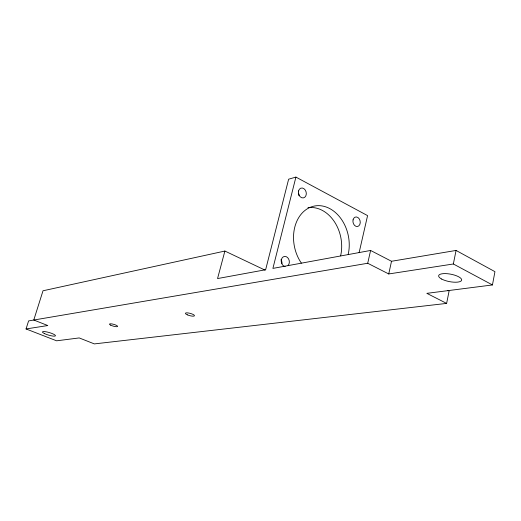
<?xml version="1.0" encoding="UTF-8"?>
<svg xmlns="http://www.w3.org/2000/svg" width="521" height="521" viewBox="0 0 521 521"><rect width="100%" height="100%" fill="white"/><g stroke="black" fill="none" stroke-linecap="round" stroke-linejoin="round"><path stroke-width="0.78" d="M447.689 290.334L449.095 291.063L446.621 303.404L426.842 293.343L492.449 284.948L494.95 271.669L456.064 250.445L391.512 261.275L370.6 250.458L272.9 268.4L295.915 177.094L367.579 215.616L359.112 252.711M446.621 303.404L94.36 343.906L79.199 337.927L56.613 340.812L26.05 328.946L28.596 320.91L367.715 263.261L388.738 273.955L453.348 263.984L456.064 250.445M388.738 273.955L391.512 261.275M367.715 263.261L370.6 250.458M265.111 270.152L224.896 251.05L217.55 278.572L265.638 269.735L288.634 179.198L295.915 177.094M224.896 251.05L43.009 290.777L33.78 320.018L47.802 325.547L26.05 328.946M453.348 263.984L492.449 284.948M301.366 263.112A35.838 27.476 78.5 0 1 314.593 206.003A35.838 27.476 78.5 0 1 348.178 254.456M285.169 266.55A5.125 4.031 79.2 0 1 281.379 259.614A5.125 4.031 79.2 0 1 287.423 257.413A5.125 4.031 79.2 0 1 288.08 265.489M307.957 207.716A35.526 27.379 78.5 0 1 340.617 255.85M298.5 193.148A5.002 3.868 75.6 0 1 298.969 195.688M280.93 259.764A5.08 4.018 79.2 0 1 282.024 263.476M110.68 325.15A4.207 0.925 16 0 0 117.459 326.563A4.207 0.925 16 0 0 112.503 324.042A4.207 0.925 16 0 0 110.68 325.15M187.397 314.86A4.702 1.166 15.2 0 0 194.483 315.746A4.702 1.166 15.2 0 0 187.957 312.919A4.702 1.166 15.2 0 0 187.397 314.86M353.049 219.875A4.845 3.614 77.9 0 0 357.478 226.498A4.845 3.614 77.9 0 0 359.23 218.846A4.845 3.614 77.9 0 0 353.049 219.875M298.553 190.96A5.047 3.888 75.6 0 0 303.287 197.915A5.047 3.888 75.6 0 0 305.234 190.015A5.047 3.888 75.6 0 0 298.553 190.96M44.617 333.648A6.786 1.329 16.5 0 0 55.343 335.947A6.786 1.329 16.5 0 0 46.936 331.962A6.786 1.329 16.5 0 0 44.617 333.648M441.658 279.048A11.723 3.777 10.9 0 0 461.157 280.949A11.723 3.777 10.9 0 0 447.624 273.733A11.723 3.777 10.9 0 0 441.658 279.048"/></g></svg>
